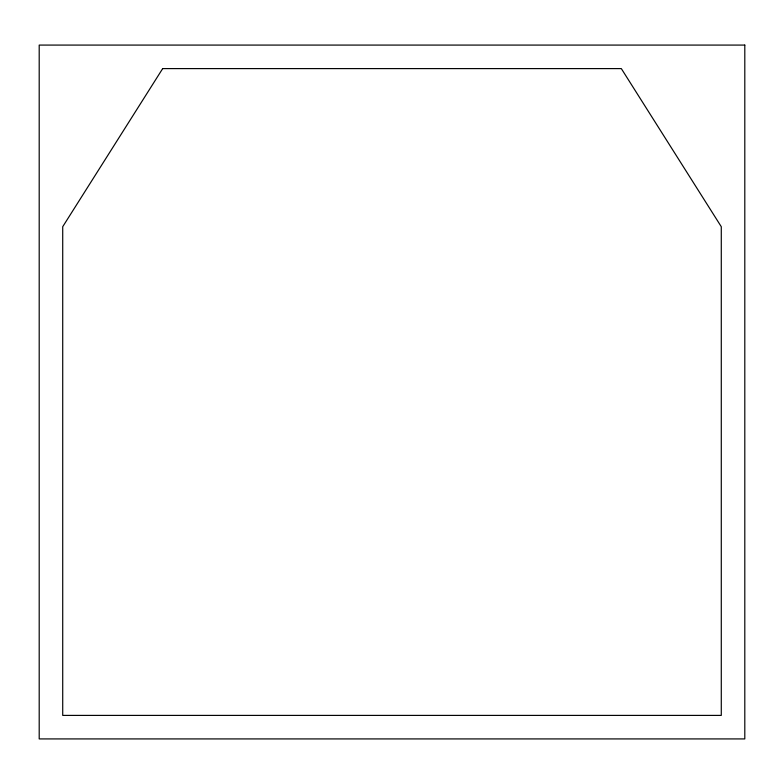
<?xml version="1.0" encoding="UTF-8"?>
<svg xmlns="http://www.w3.org/2000/svg" width="784" height="784" viewBox="0 0 784 784"><rect width="100%" height="100%" fill="white"/><g stroke="black" fill="none" stroke-linecap="round" stroke-linejoin="round"><path stroke-width="1.18" d="M162.68 68.6L62.72 226.703L62.72 715.4L721.28 715.4L721.28 226.703L621.32 68.6L162.68 68.6M744.8 45.08L39.2 45.08L39.2 738.92L744.8 738.92L744.8 45.08"/></g></svg>
